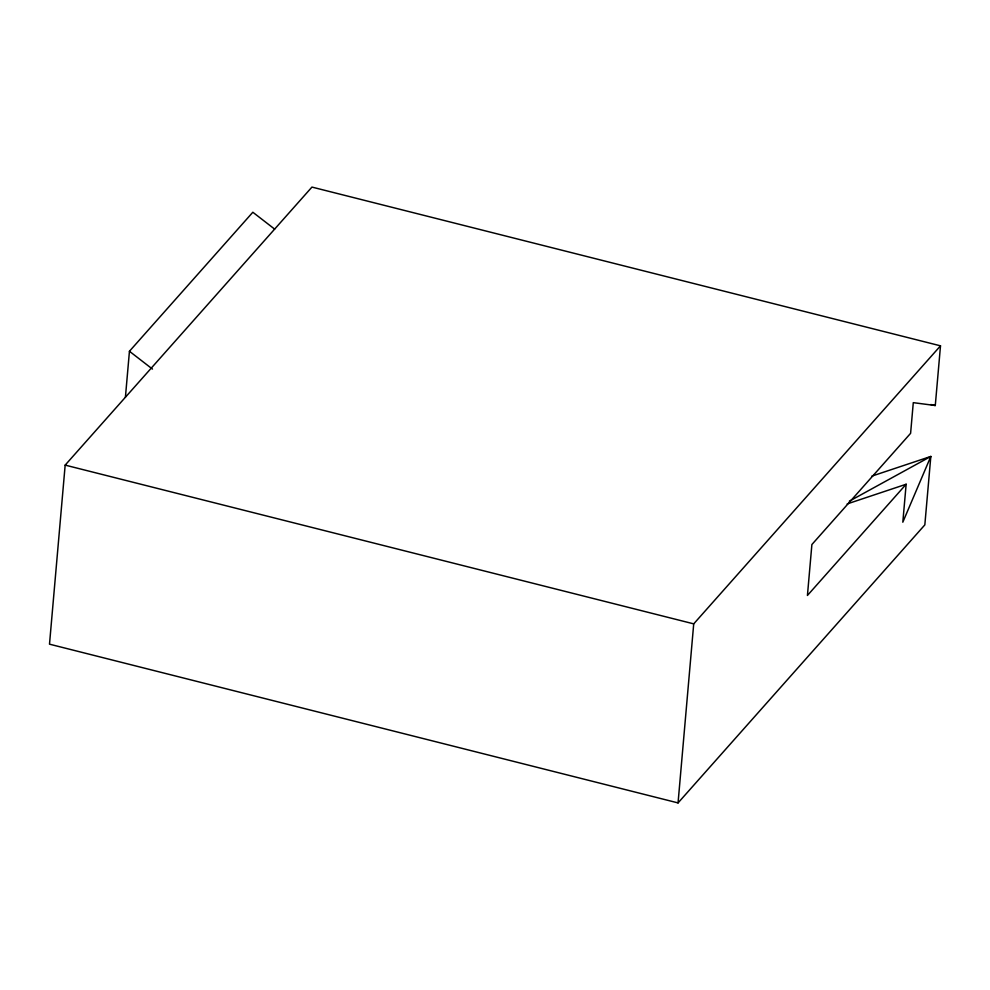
<?xml version="1.0" encoding="UTF-8"?>
<svg xmlns="http://www.w3.org/2000/svg" width="990" height="990" viewBox="0 0 990 990"><rect width="100%" height="100%" fill="white"/><g stroke="black" fill="none" stroke-linecap="round" stroke-linejoin="round"><path stroke-width="1.49" d="M849.321 501.188L930.823 456.44L902.818 522.2L906.147 484.246L807.432 595.46L811.887 544.537L910.602 433.323L913.287 402.658L935.278 405.516L940.5 345.832L311.949 187.085L65.167 465.114L49.5 644.168L678.051 802.915L924.833 524.886L930.823 456.44L871.844 476.116M125.421 397.176L129.442 351.264L252.834 212.244L274.638 229.111M678.051 802.915L693.718 623.861L940.5 345.832M847.168 503.922L906.147 484.246M930.81 404.526L935.278 405.516M65.167 465.114L693.718 623.861M129.442 351.264L152.46 369.072"/></g></svg>
